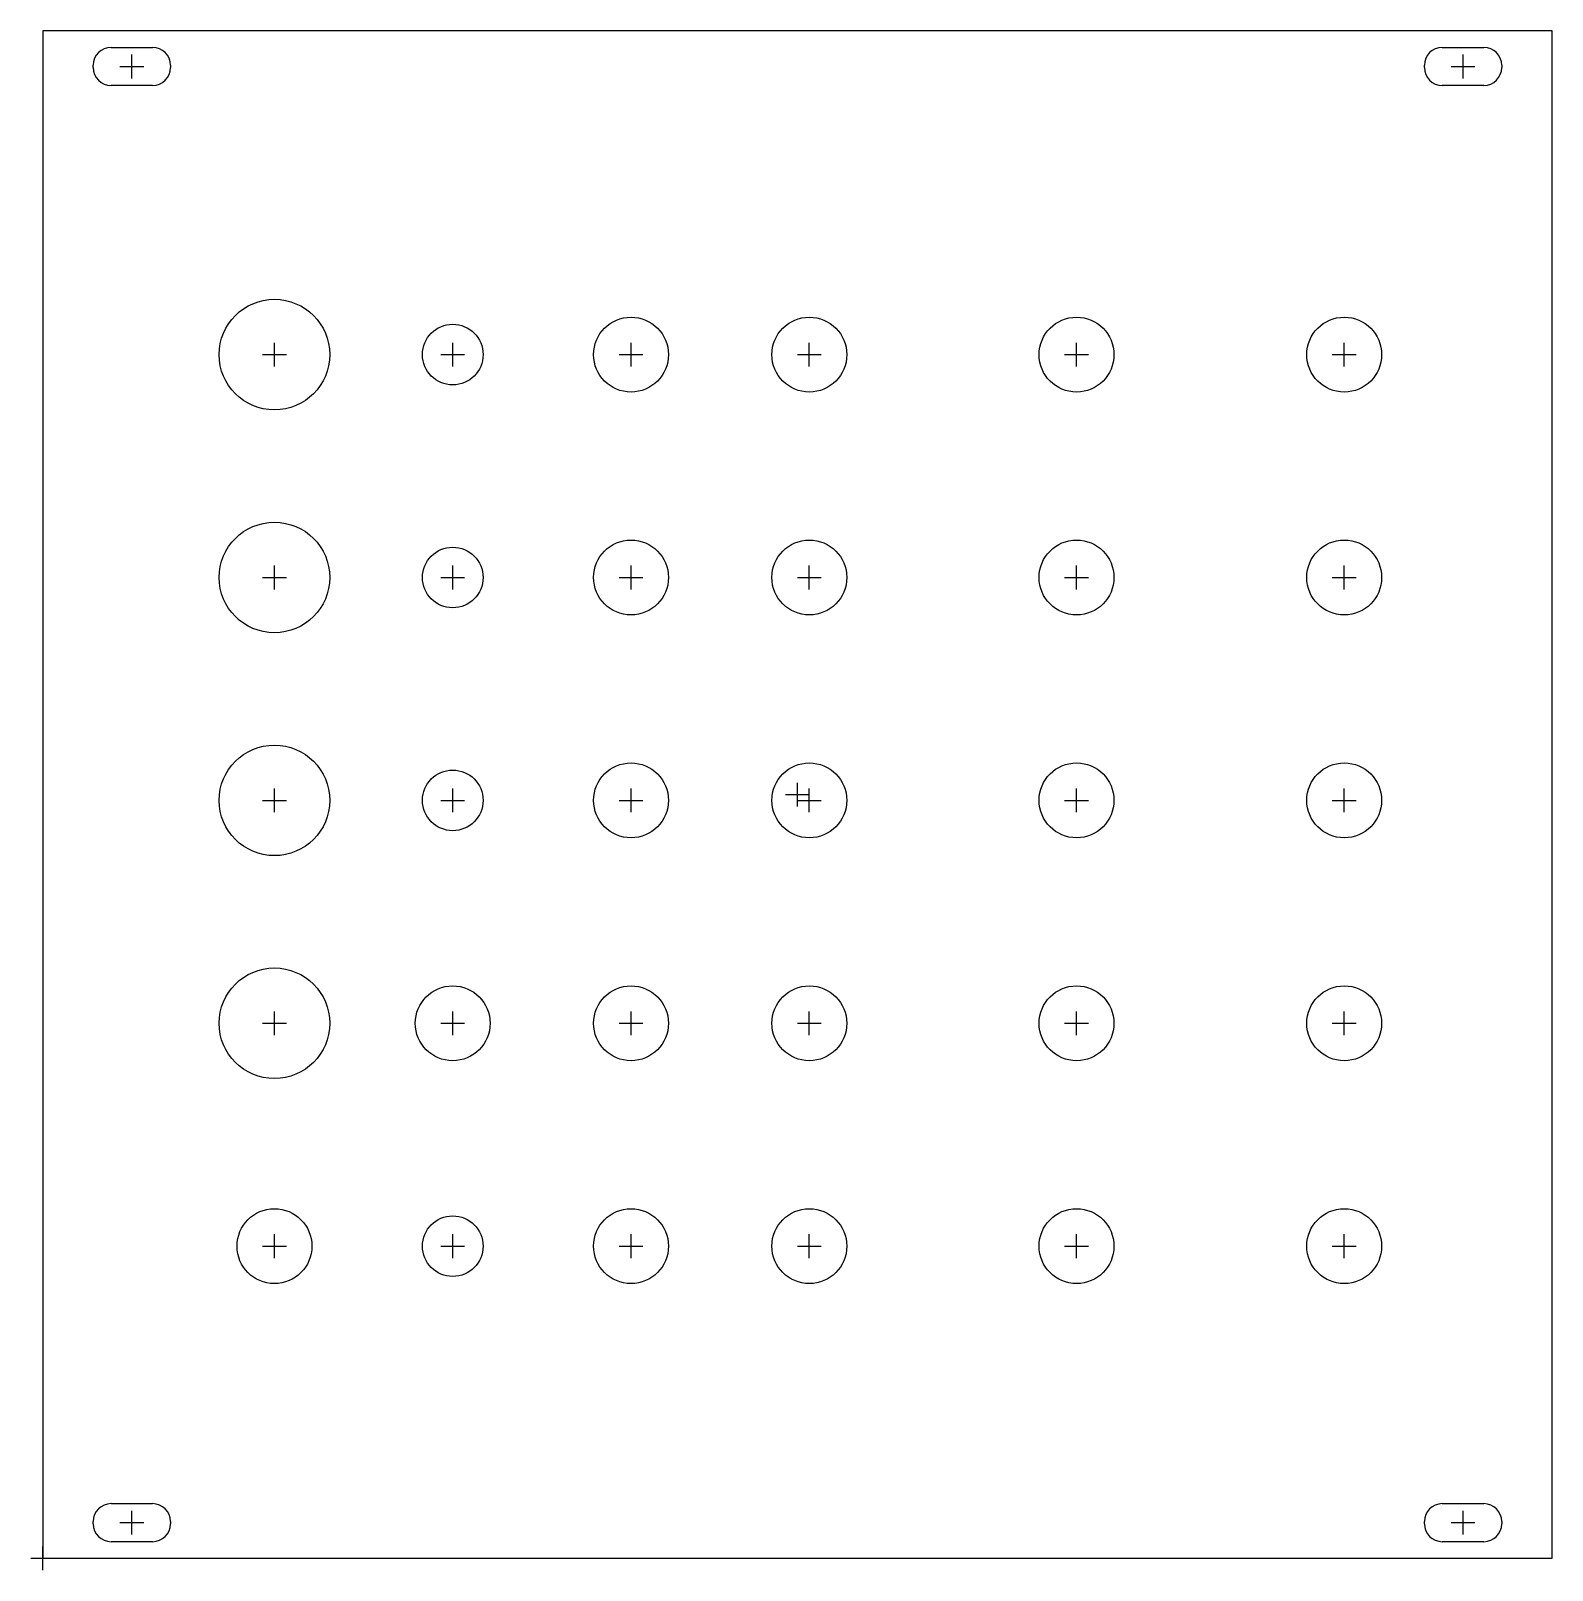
# Model space of a CAD drawing. Header units: millimetres. Extents: x -1 to 127, y -1 to 128.
import ezdxf

# ---------------------------------------------------------------- set-up
doc = ezdxf.new("R2010")
doc.units = ezdxf.units.MM
doc.layers.add('Contour', color=7, linetype='CONTINUOUS')

msp = doc.modelspace()

# ---------------------------------------------------------------- linework, layer by layer
at = {"layer": 'Contour', "color": 7, "linetype": 'CONTINUOUS'}
for p, q in [((127, 128.5), (0, 128.5)), ((0, 128.5), (0, 128.5)), ((0, 128.5), (0, 0)), ((127, 0), (127, 128.5)), ((127, 128.5), (127, 128.5)), ((5.75, 127.1), (9.25, 127.1)), ((117.75, 127.1), (121.25, 127.1)), ((7.5, 124.5), (7.5, 126.5)), ((119.5, 124.5), (119.5, 126.5)), ((4.25, 125.4), (4.25, 125.6)), ((6.5, 125.5), (8.5, 125.5)), ((10.75, 125.6), (10.75, 125.4)), ((116.25, 125.4), (116.25, 125.6)), ((118.5, 125.5), (120.5, 125.5)), ((122.75, 125.6), (122.75, 125.4)), ((9.25, 123.9), (5.75, 123.9)), ((121.25, 123.9), (117.75, 123.9)), ((18.5, 101.26), (20.5, 101.26)), ((19.5, 100.26), (19.5, 102.26)), ((33.5, 101.26), (35.5, 101.26)), ((34.5, 100.26), (34.5, 102.26)), ((48.5, 101.26), (50.5, 101.26)), ((49.5, 100.26), (49.5, 102.26)), ((63.5, 101.26), (65.5, 101.26)), ((64.5, 100.26), (64.5, 102.26)), ((85.98, 101.26), (87.98, 101.26)), ((86.98, 100.26), (86.98, 102.26)), ((108.5, 101.26), (110.5, 101.26)), ((109.5, 100.26), (109.5, 102.26)), ((19.5, 81.51), (19.5, 83.51)), ((34.5, 81.51), (34.5, 83.51)), ((49.5, 81.51), (49.5, 83.51)), ((64.5, 81.51), (64.5, 83.51)), ((86.98, 81.51), (86.98, 83.51)), ((109.5, 81.51), (109.5, 83.51)), ((18.5, 82.51), (20.5, 82.51)), ((33.5, 82.51), (35.5, 82.51)), ((48.5, 82.51), (50.5, 82.51)), ((63.5, 82.51), (65.5, 82.51)), ((85.98, 82.51), (87.98, 82.51)), ((108.5, 82.51), (110.5, 82.51)), ((19.5, 62.76), (19.5, 64.76)), ((34.5, 62.76), (34.5, 64.76)), ((49.5, 62.76), (49.5, 64.76)), ((63.5, 63.25), (63.5, 65.25)), ((64.5, 62.76), (64.5, 64.76)), ((86.98, 62.76), (86.98, 64.76)), ((109.5, 62.76), (109.5, 64.76)), ((18.5, 63.76), (20.5, 63.76)), ((33.5, 63.76), (35.5, 63.76)), ((48.5, 63.76), (50.5, 63.76)), ((62.5, 64.25), (64.5, 64.25)), ((63.5, 63.76), (65.5, 63.76)), ((85.98, 63.76), (87.98, 63.76)), ((108.5, 63.76), (110.5, 63.76)), ((19.5, 44.01), (19.5, 46.01)), ((34.5, 44.01), (34.5, 46.01)), ((49.5, 44.01), (49.5, 46.01)), ((64.5, 44.01), (64.5, 46.01)), ((86.98, 44.01), (86.98, 46.01)), ((109.5, 44.01), (109.5, 46.01)), ((18.5, 45.01), (20.5, 45.01)), ((33.5, 45.01), (35.5, 45.01)), ((48.5, 45.01), (50.5, 45.01)), ((63.5, 45.01), (65.5, 45.01)), ((85.98, 45.01), (87.98, 45.01)), ((108.5, 45.01), (110.5, 45.01)), ((19.5, 25.26), (19.5, 27.26)), ((34.5, 25.26), (34.5, 27.26)), ((49.5, 25.26), (49.5, 27.26)), ((64.5, 25.26), (64.5, 27.26)), ((86.98, 25.26), (86.98, 27.26)), ((109.5, 25.26), (109.5, 27.26)), ((18.5, 26.26), (20.5, 26.26)), ((33.5, 26.26), (35.5, 26.26)), ((48.5, 26.26), (50.5, 26.26)), ((63.5, 26.26), (65.5, 26.26)), ((85.98, 26.26), (87.98, 26.26)), ((108.5, 26.26), (110.5, 26.26)), ((5.75, 4.6), (9.25, 4.6)), ((7.5, 2), (7.5, 4)), ((117.75, 4.6), (121.25, 4.6)), ((119.5, 2), (119.5, 4)), ((4.25, 2.9), (4.25, 3.1)), ((6.5, 3), (8.5, 3)), ((10.75, 3.1), (10.75, 2.9)), ((116.25, 2.9), (116.25, 3.1)), ((118.5, 3), (120.5, 3)), ((122.75, 3.1), (122.75, 2.9)), ((9.25, 1.4), (5.75, 1.4)), ((121.25, 1.4), (117.75, 1.4)), ((-1, 0), (1, 0)), ((-1, 0), (1, 0)), ((0, -1), (0, 1)), ((0, -1), (0, 1)), ((0, 0), (0, 0)), ((0, 0), (127, 0)), ((127, 0), (127, 0))]:
    msp.add_line(p, q, dxfattribs=at)
for centre, radius in [((19.5, 101.26), 4.65), ((34.5, 101.26), 2.55), ((49.5, 101.26), 3.15), ((64.5, 101.26), 3.15), ((86.98, 101.26), 3.15), ((109.5, 101.26), 3.15), ((19.5, 82.51), 4.65), ((49.5, 82.51), 3.15), ((64.5, 82.51), 3.15), ((86.98, 82.51), 3.15), ((109.5, 82.51), 3.15), ((34.5, 82.51), 2.55), ((19.5, 63.76), 4.65), ((34.5, 63.76), 2.55), ((49.5, 63.76), 3.15), ((64.5, 63.76), 3.15), ((86.98, 63.76), 3.15), ((109.5, 63.76), 3.15), ((19.5, 45.01), 4.65), ((34.5, 45.01), 3.15), ((49.5, 45.01), 3.15), ((64.5, 45.01), 3.15), ((86.98, 45.01), 3.15), ((109.5, 45.01), 3.15), ((19.5, 26.26), 3.15), ((34.5, 26.26), 2.55), ((49.5, 26.26), 3.15), ((64.5, 26.26), 3.15), ((86.98, 26.26), 3.15), ((109.5, 26.26), 3.15)]:
    msp.add_circle(centre, radius, dxfattribs=at)
for centre, start, end in [((5.75, 125.6), 450, 180), ((9.25, 125.6), 360, 90), ((117.75, 125.6), 450, 180), ((121.25, 125.6), 360, 90), ((5.75, 125.4), 180, -90), ((9.25, 125.4), 270, 0), ((117.75, 125.4), 180, -90), ((121.25, 125.4), 270, 0), ((5.75, 3.1), 450, 180), ((9.25, 3.1), 360, 90), ((117.75, 3.1), 450, 180), ((121.25, 3.1), 360, 90), ((5.75, 2.9), 180, -90), ((9.25, 2.9), 270, 0), ((117.75, 2.9), 180, -90), ((121.25, 2.9), 270, 0)]:
    msp.add_arc(centre, 1.5, start, end, dxfattribs=at)

doc.saveas('drawing.dxf')
